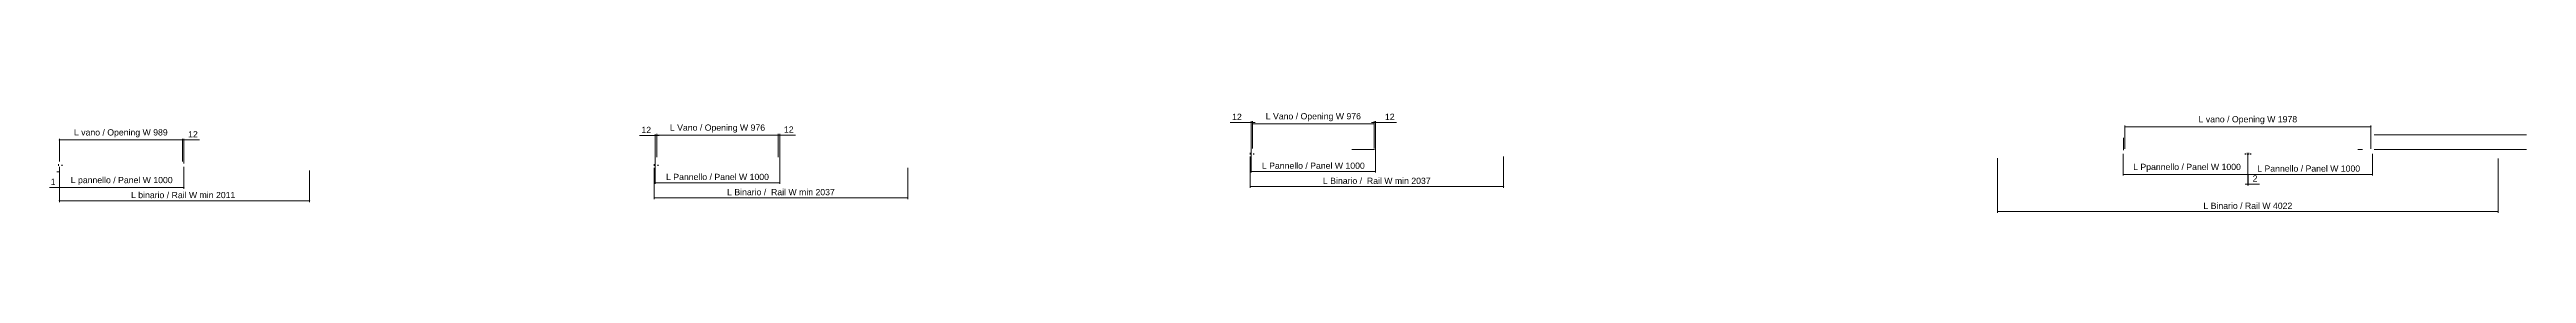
# Model space of a CAD drawing. Header units: millimetres. Extents: x -19301 to 607, y 10134 to 11326.
import ezdxf

# ---------------------------------------------------------------- set-up
doc = ezdxf.new("R2010")
doc.units = ezdxf.units.MM
doc.linetypes.add('L5', pattern=[0])
doc.linetypes.add('TRATTEGGIATA', pattern=[19.05, 12.7, -6.35])
doc.layers.get('0').update_dxf_attribs({"lineweight": 9})
doc.layers.get('Defpoints').update_dxf_attribs({"color": 2, "linetype": 'L5'})
for name, color, linetype, lineweight in [('B_binario', 30, 'Continuous', 5), ('B_carrello', 4, 'Continuous', 5), ('B_profilo di finitura', 12, 'Continuous', 13), ('binario 2008', 30, 'Continuous', 0), ('P Profilo anta orizzontale', 1, 'Continuous', 0), ('P Profilo anta verticale', 142, 'Continuous', 0), ('quote', 7, 'Continuous', 9), ('S Ferramenta', 2, 'Continuous', 0), ('S Guarnizioni', 51, 'Continuous', 0), ('U Muro', 8, 'Continuous', 0), ('U Quote', 161, 'Continuous', 0), ('U Tratteggio', 251, 'TRATTEGGIATA', 5), ('U vetro stratificato', 91, 'Continuous', 0), ('U vetro temperato', 131, 'Continuous', 0)]:
    doc.layers.add(name, color=color, linetype=linetype, lineweight=lineweight)
doc.styles.add('carlo', font='arial.ttf')
doc.dimstyles.new('Fabio complessivi', dxfattribs={"dimtxt": 50, "dimasz": 10, "dimexe": 10, "dimexo": 10, "dimgap": 20, "dimtad": 1, "dimdec": 1, "dimdsep": 46, "dimtxsty": 'carlo', "dimblk": 'DOT', "dimcen": 2.5, "dimclrd": 161, "dimclre": 161, "dimclrt": 161, "dimadec": 0, "dimazin": 0, "dimtfac": 1, "dimtdec": 1, "dimtmove": 0, "dimatfit": 3, "dimfxl": 1, "dimlwd": -1, "dimlwe": -1, "dimarcsym": 0})

# ---------------------------------------------------------------- blocks, each defined once
blk = doc.blocks.new('_Dot')
at = {"color": 0, "linetype": 'Continuous', "lineweight": -2}
blk.add_line((-0.5, 0), (-1, 0), dxfattribs=at)
at = {"color": 0, "linetype": 'Continuous', "lineweight": 9, "const_width": 0.5}
blk.add_lwpolyline([(-0.25, 0, 1), (0.25, 0, 1)], format="xyb", close=True, dxfattribs=at)
blk = doc.blocks.new('*D39')
at = {"layer": 'Defpoints', "color": 0, "transparency": 16777216}
for p in [(-1633, 10639, -36), (-1631, 10639, -36), (-1631, 10549)]:
    blk.add_point(p, dxfattribs=at)
at = {"layer": 'U Quote', "color": 161, "transparency": 16777216}
for p, q in [((-1633, 10629), (-1633, 10539)), ((-1631, 10629), (-1631, 10539)), ((-1643, 10549), (-1653, 10549)), ((-1633, 10549), (-1631, 10549)), ((-1621, 10549), (-1538, 10549))]:
    blk.add_line(p, q, dxfattribs=at)
at = {"layer": 'U Quote', "color": 161, "transparency": 16777216, "xscale": 10, "yscale": 10, "zscale": 10}
blk.add_blockref('_Dot', (-1633, 10549), dxfattribs=at)
at = {"layer": 'U Quote', "color": 161, "transparency": 16777216, "xscale": 10, "yscale": 10, "zscale": 10, "rotation": 180}
blk.add_blockref('_Dot', (-1631, 10549), dxfattribs=at)
at = {"layer": 'U Quote', "color": 161, "transparency": 16777216, "insert": (-1574, 10594), "char_height": 50, "attachment_point": 5, "style": 'carlo'}
blk.add_mtext('2', dxfattribs=at)
blk = doc.blocks.new('*D40')
at = {"layer": 'Defpoints', "color": 0, "transparency": 16777216}
for p in [(-14432, 10938), (-14420, 10754), (-14432, 10706, -24)]:
    blk.add_point(p, dxfattribs=at)
at = {"layer": 'U Quote', "color": 161, "transparency": 16777216}
for p, q in [((-14442, 10938), (-14558, 10938)), ((-14432, 10716), (-14432, 10948)), ((-14420, 10938), (-14432, 10938)), ((-14420, 10764), (-14420, 10948)), ((-14410, 10938), (-14400, 10938))]:
    blk.add_line(p, q, dxfattribs=at)
at = {"layer": 'U Quote', "color": 161, "transparency": 16777216, "xscale": 10, "yscale": 10, "zscale": 10}
blk.add_blockref('_Dot', (-14432, 10938), dxfattribs=at)
at = {"layer": 'U Quote', "color": 161, "transparency": 16777216, "xscale": 10, "yscale": 10, "zscale": 10, "rotation": 180}
blk.add_blockref('_Dot', (-14420, 10938), dxfattribs=at)
at = {"layer": 'U Quote', "color": 161, "transparency": 16777216, "insert": (-14505, 10983), "char_height": 50, "attachment_point": 5, "style": 'carlo'}
blk.add_mtext('12', dxfattribs=at)
blk = doc.blocks.new('*D41')
at = {"layer": 'Defpoints', "color": 0, "transparency": 16777216}
for p in [(-13444, 10758), (-13432, 10941), (-13432, 10710, -41)]:
    blk.add_point(p, dxfattribs=at)
at = {"layer": 'U Quote', "color": 161, "transparency": 16777216}
for p, q in [((-13444, 10768), (-13444, 10951)), ((-13432, 10720), (-13432, 10951)), ((-13454, 10941), (-13464, 10941)), ((-13444, 10941), (-13432, 10941)), ((-13422, 10941), (-13306, 10941))]:
    blk.add_line(p, q, dxfattribs=at)
at = {"layer": 'U Quote', "color": 161, "transparency": 16777216, "xscale": 10, "yscale": 10, "zscale": 10}
blk.add_blockref('_Dot', (-13444, 10941), dxfattribs=at)
at = {"layer": 'U Quote', "color": 161, "transparency": 16777216, "xscale": 10, "yscale": 10, "zscale": 10, "rotation": 180}
blk.add_blockref('_Dot', (-13432, 10941), dxfattribs=at)
at = {"layer": 'U Quote', "color": 161, "transparency": 16777216, "insert": (-13359, 10986), "char_height": 50, "attachment_point": 5, "style": 'carlo'}
blk.add_mtext('12', dxfattribs=at)
blk = doc.blocks.new('Clip in nylon R-23-03')
at = {"layer": 'S Guarnizioni'}
blk.add_lwpolyline([(-4, 1), (-4, 4, 1), (-6, 4), (-6, -4, 1), (-4, -4), (-4, -1), (1, -1, 1.000454), (1, 1)], format="xyb", close=True, dxfattribs=at)
blk = doc.blocks.new('A$C3B440D5E')
at = {"layer": 'S Guarnizioni'}
blk.add_blockref('Clip in nylon R-23-03', (6, 28), dxfattribs=at)
blk = doc.blocks.new('A$C5B0D0487')
at = {"layer": 'B_carrello', "linetype": 'Continuous', "ltscale": 0.4}
for p, q in [((-19, -10), (-18, 20)), ((-18, 20), (-16, 20)), ((-16, -11), (-16, 20)), ((16, 11), (-16, 11)), ((4, 17), (-4, 17)), ((-4, 11), (-4, 16)), ((4, 11), (4, 16)), ((16, -11), (16, 20)), ((18, 20), (16, 20)), ((19, -10), (18, 20)), ((18, -11), (-18, -11))]:
    blk.add_line(p, q, dxfattribs=at)
for centre, radius, start, end in [((-18, 20), 0.5, 90, 179.4792), ((-16, 20), 0.5, 359.4791, 90), ((-4, 16), 1, 90, 180), ((4, 16), 1, 0, 90), ((16, 20), 0.5, 90, 180.5209), ((18, 20), 0.5, 0.5208, 90), ((-18, -10), 1, 179.4792, 270.0104), ((18, -10), 1, 269.9896, 0.5208)]:
    blk.add_arc(centre, radius, start, end, dxfattribs=at)
blk = doc.blocks.new('A$C46247133')
at = {"layer": 'B_carrello'}
for p, q in [((-14, 18), (-15, 18)), ((-15, 11), (-15, 17)), ((-8, 18), (-8, 18)), ((-7, 11), (-7, 17)), ((7, 11), (7, 17)), ((8, 18), (8, 18)), ((14, 18), (15, 18)), ((15, 11), (15, 17)), ((-15, -17), (-15, -11)), ((-14, -17), (-15, -17)), ((-11, -15), (-11, -15)), ((-8, -17), (-8, -17)), ((-7, -17), (-7, -11)), ((7, -17), (7, -11)), ((8, -17), (8, -17)), ((11, -15), (11, -15)), ((14, -17), (15, -17)), ((15, -17), (15, -11))]:
    blk.add_line(p, q, dxfattribs=at)
for centre, radius, start, end in [((-15, 17), 0.3, 90, 180), ((-14, 17), 0.3, 6.1506, 90), ((-11, 18), 2.5, 186.1506, 353.8494), ((-8, 17), 0.3, 90, 173.8494), ((-8, 17), 0.3, 0, 90), ((8, 17), 0.3, 90, 180), ((8, 17), 0.3, 6.1506, 90), ((11, 18), 2.5, 186.1506, 353.8494), ((14, 17), 0.3, 90, 173.8494), ((15, 17), 0.3, 0, 90), ((-15, -17), 0.3, 180, 270), ((-11, -17), 2.5, 6.1506, 173.8494), ((-14, -17), 0.3, 270, 353.8494), ((-8, -17), 0.3, 186.1506, 270), ((-8, -17), 0.3, 270, 0), ((8, -17), 0.3, 180, 270), ((8, -17), 0.3, 270, 353.8494), ((11, -17), 2.5, 6.1506, 173.8494), ((14, -17), 0.3, 186.1506, 270), ((15, -17), 0.3, 270, 0)]:
    blk.add_arc(centre, radius, start, end, dxfattribs=at)
at = {"color": 1}
blk.add_blockref('A$C5B0D0487', (0, 0), dxfattribs=at)
blk = doc.blocks.new('A$C53AD5B79')
at = {"color": 161}
for p, q in [((-6, 0), (6, 0)), ((0, 6), (0, -6))]:
    blk.add_line(p, q, dxfattribs=at)
at = {"layer": 'B_carrello'}
for p, q in [((-6, 8), (-8, 8)), ((-8, 8), (-8, -6)), ((-6, 10), (-6, 8)), ((6, 10), (-6, 10)), ((-5, 10), (-5, 14)), ((-4, 51), (4, 51)), ((4, 51), (-4, 50)), ((-4, 50), (-4, 51)), ((4, 50), (-4, 49)), ((4, 50), (-4, 49)), ((4, 49), (-4, 48)), ((4, 49), (-4, 48)), ((4, 48), (-4, 47)), ((4, 48), (-4, 47)), ((4, 47), (-4, 46)), ((4, 47), (-4, 46)), ((4, 46), (-4, 45)), ((4, 46), (-4, 45)), ((4, 45), (-4, 44)), ((4, 45), (-4, 44)), ((4, 44), (-4, 43)), ((4, 44), (-4, 43)), ((4, 43), (-4, 42)), ((4, 43), (-4, 42)), ((4, 42), (-4, 41)), ((4, 42), (-4, 41)), ((4, 41), (-4, 40)), ((4, 41), (-4, 40)), ((4, 40), (-4, 39)), ((4, 40), (-4, 39)), ((4, 39), (-4, 38)), ((4, 39), (-4, 38)), ((4, 38), (-4, 37)), ((4, 38), (-4, 37)), ((4, 37), (-4, 36)), ((4, 37), (-4, 36)), ((4, 36), (-4, 35)), ((4, 36), (-4, 35)), ((4, 35), (-4, 34)), ((4, 35), (-4, 34)), ((4, 34), (-4, 33)), ((4, 34), (-4, 33)), ((4, 33), (-4, 32)), ((4, 33), (-4, 32)), ((4, 32), (-4, 31)), ((4, 32), (-4, 31)), ((4, 31), (-4, 30)), ((4, 31), (-4, 30)), ((4, 30), (-4, 29)), ((4, 30), (-4, 29)), ((4, 29), (-4, 28)), ((4, 29), (-4, 28)), ((4, 28), (-4, 27)), ((4, 28), (-4, 27)), ((4, 27), (-4, 26)), ((4, 27), (-4, 26)), ((4, 26), (-4, 25)), ((4, 26), (-4, 25)), ((4, 25), (-4, 24)), ((4, 25), (-4, 24)), ((4, 24), (-4, 23)), ((4, 24), (-4, 23)), ((4, 23), (-4, 22)), ((4, 23), (-4, 22)), ((4, 22), (-4, 21)), ((4, 22), (-4, 21)), ((4, 21), (-4, 20)), ((4, 21), (-4, 20)), ((4, 20), (-4, 19)), ((4, 20), (-4, 19)), ((4, 19), (-4, 18)), ((4, 19), (-4, 18)), ((4, 18), (-4, 17)), ((4, 18), (-4, 17)), ((4, 17), (-4, 16)), ((4, 17), (-4, 16)), ((-4, 15), (4, 15)), ((4, 16), (-2, 15)), ((4, 16), (-2, 15)), ((4, 50), (4, 51)), ((5, 10), (5, 14)), ((6, 10), (6, 8)), ((8, 8), (6, 8)), ((8, -6), (8, 8)), ((8, -6), (-8, -6))]:
    blk.add_line(p, q, dxfattribs=at)
at = {"layer": 'B_carrello', "linetype": 'Continuous', "ltscale": 0.4}
for p, q in [((-4, 43), (-4, 19)), ((4, 43), (4, 19))]:
    blk.add_line(p, q, dxfattribs=at)
at = {"layer": 'B_carrello', "ltscale": 0.2}
blk.add_circle((0, 0), 3, dxfattribs=at)
at = {"layer": 'B_carrello'}
for centre, radius, start, end in [((-8, 8), 0.3, 90, 180), ((-6, 10), 0.3, 99.7192, 180), ((-4, 14), 0.5, 90, 165), ((-4, 49), 0.512, 282.6804, 77.3196), ((-4, 49), 0.512, 282.6804, 77.3196), ((-4, 48), 0.512, 282.6804, 77.3196), ((-4, 48), 0.512, 282.6804, 77.3196), ((-4, 47), 0.512, 282.6804, 77.3196), ((-4, 47), 0.512, 282.6804, 77.3196), ((-4, 46), 0.512, 282.6804, 77.3196), ((-4, 46), 0.512, 282.6804, 77.3196), ((-4, 45), 0.512, 282.6804, 77.3196), ((-4, 45), 0.512, 282.6804, 77.3196), ((-4, 44), 0.512, 282.6804, 77.3196), ((-4, 44), 0.512, 282.6804, 77.3196), ((-4, 43), 0.512, 282.6804, 77.3196), ((-4, 43), 0.512, 282.6804, 77.3196), ((-4, 42), 0.512, 282.6804, 77.3196), ((-4, 42), 0.512, 282.6804, 77.3196), ((-4, 41), 0.512, 282.6804, 77.3196), ((-4, 41), 0.512, 282.6804, 77.3196), ((-4, 40), 0.512, 282.6804, 77.3196), ((-4, 40), 0.512, 282.6804, 77.3196), ((-4, 39), 0.512, 282.6804, 77.3196), ((-4, 39), 0.512, 282.6804, 77.3196), ((-4, 38), 0.512, 282.6804, 77.3196), ((-4, 38), 0.512, 282.6804, 77.3196), ((-4, 37), 0.512, 282.6804, 77.3196), ((-4, 37), 0.512, 282.6804, 77.3196), ((-4, 36), 0.512, 282.6804, 77.3196), ((-4, 36), 0.512, 282.6804, 77.3196), ((-4, 35), 0.512, 282.6804, 77.3196), ((-4, 35), 0.512, 282.6804, 77.3196), ((-4, 34), 0.512, 282.6804, 77.3196), ((-4, 34), 0.512, 282.6804, 77.3196), ((-4, 33), 0.512, 282.6804, 77.3196), ((-4, 33), 0.512, 282.6804, 77.3196), ((-4, 32), 0.512, 282.6804, 77.3196), ((-4, 32), 0.512, 282.6804, 77.3196), ((-4, 31), 0.512, 282.6804, 77.3196), ((-4, 31), 0.512, 282.6804, 77.3196), ((-4, 30), 0.512, 282.6804, 77.3196), ((-4, 30), 0.512, 282.6804, 77.3196), ((-4, 29), 0.512, 282.6804, 77.3196), ((-4, 29), 0.512, 282.6804, 77.3196), ((-4, 28), 0.512, 282.6804, 77.3196), ((-4, 28), 0.512, 282.6804, 77.3196), ((-4, 27), 0.512, 282.6804, 77.3196), ((-4, 27), 0.512, 282.6804, 77.3196), ((-4, 26), 0.512, 282.6804, 77.3196), ((-4, 26), 0.512, 282.6804, 77.3196), ((-4, 25), 0.512, 282.6804, 77.3196), ((-4, 25), 0.512, 282.6804, 77.3196), ((-4, 24), 0.512, 282.6804, 77.3196), ((-4, 24), 0.512, 282.6804, 77.3196), ((-4, 23), 0.512, 282.6804, 77.3196), ((-4, 23), 0.512, 282.6804, 77.3196), ((-4, 22), 0.512, 282.6804, 77.3196), ((-4, 22), 0.512, 282.6804, 77.3196), ((-4, 21), 0.512, 282.6804, 77.3196), ((-4, 21), 0.512, 282.6804, 77.3196), ((-4, 20), 0.512, 282.6804, 77.3196), ((-4, 20), 0.512, 282.6804, 77.3196), ((-4, 19), 0.512, 282.6804, 77.3196), ((-4, 19), 0.512, 282.6804, 77.3196), ((-4, 18), 0.512, 282.6804, 77.3196), ((-4, 18), 0.512, 282.6804, 77.3196), ((-4, 17), 0.512, 282.6804, 77.3196), ((-4, 17), 0.512, 282.6804, 77.3196), ((-4, 16), 0.512, 282.6804, 77.3196), ((-4, 16), 0.512, 282.6804, 77.3196), ((-4, 15), 0.512, 331.0624, 77.3196), ((-4, 15), 0.512, 331.0624, 77.3196), ((4, 49), 0.512, 102.6804, 257.3196), ((4, 49), 0.512, 102.6804, 257.3196), ((4, 48), 0.512, 102.6804, 257.3196), ((4, 48), 0.512, 102.6804, 257.3196), ((4, 47), 0.512, 102.6804, 257.3196), ((4, 47), 0.512, 102.6804, 257.3196), ((4, 46), 0.512, 102.6804, 257.3196), ((4, 45), 0.512, 102.6804, 257.3196), ((4, 45), 0.512, 102.6804, 257.3196), ((4, 44), 0.512, 102.6804, 257.3196), ((4, 44), 0.512, 102.6804, 257.3196), ((4, 43), 0.512, 102.6804, 257.3196), ((4, 43), 0.512, 102.6804, 257.3196), ((4, 42), 0.512, 102.6804, 257.3196), ((4, 42), 0.512, 102.6804, 257.3196), ((4, 41), 0.512, 102.6804, 257.3196), ((4, 41), 0.512, 102.6804, 257.3196), ((4, 40), 0.512, 102.6804, 257.3196), ((4, 40), 0.512, 102.6804, 257.3196), ((4, 39), 0.512, 102.6804, 257.3196), ((4, 39), 0.512, 102.6804, 257.3196), ((4, 38), 0.512, 102.6804, 257.3196), ((4, 38), 0.512, 102.6804, 257.3196), ((4, 37), 0.512, 102.6804, 257.3196), ((4, 37), 0.512, 102.6804, 257.3196), ((4, 36), 0.512, 102.6804, 257.3196), ((4, 36), 0.512, 102.6804, 257.3196), ((4, 35), 0.512, 102.6804, 257.3196), ((4, 35), 0.512, 102.6804, 257.3196), ((4, 34), 0.512, 102.6804, 257.3196), ((4, 34), 0.512, 102.6804, 257.3196), ((4, 33), 0.512, 102.6804, 257.3196), ((4, 33), 0.512, 102.6804, 257.3196), ((4, 32), 0.512, 102.6804, 257.3196), ((4, 32), 0.512, 102.6804, 257.3196), ((4, 31), 0.512, 102.6804, 257.3196), ((4, 31), 0.512, 102.6804, 257.3196), ((4, 30), 0.512, 102.6804, 257.3196), ((4, 30), 0.512, 102.6804, 257.3196), ((4, 29), 0.512, 102.6804, 257.3196), ((4, 29), 0.512, 102.6804, 257.3196), ((4, 28), 0.512, 102.6804, 257.3196), ((4, 28), 0.512, 102.6804, 257.3196), ((4, 27), 0.512, 102.6804, 257.3196), ((4, 27), 0.512, 102.6804, 257.3196), ((4, 26), 0.512, 102.6804, 257.3196), ((4, 26), 0.512, 102.6804, 257.3196), ((4, 25), 0.512, 102.6804, 257.3196), ((4, 25), 0.512, 102.6804, 257.3196), ((4, 24), 0.512, 102.6804, 257.3196), ((4, 24), 0.512, 102.6804, 257.3196), ((4, 23), 0.512, 102.6804, 257.3196), ((4, 23), 0.512, 102.6804, 257.3196), ((4, 22), 0.512, 102.6804, 257.3196), ((4, 22), 0.512, 102.6804, 257.3196), ((4, 21), 0.512, 102.6804, 257.3196), ((4, 21), 0.512, 102.6804, 257.3196), ((4, 20), 0.512, 102.6804, 257.3196), ((4, 20), 0.512, 102.6804, 257.3196), ((4, 19), 0.512, 102.6804, 257.3196), ((4, 19), 0.512, 102.6804, 257.3196), ((4, 18), 0.512, 102.6804, 257.3196), ((4, 18), 0.512, 102.6804, 257.3196), ((4, 17), 0.512, 102.6804, 257.3196), ((4, 17), 0.512, 102.6804, 257.3196), ((4, 16), 0.512, 102.6804, 257.3196), ((4, 16), 0.512, 102.6804, 257.3196), ((4, 15), 0.512, 102.6804, 208.9376), ((4, 15), 0.512, 102.6804, 208.9376), ((4, 14), 0.5, 15, 90), ((6, 10), 0.3, 0, 80.2808), ((8, 8), 0.3, 0, 90), ((-8, -6), 0.3, 180, 270), ((8, -6), 0.3, 270, 0)]:
    blk.add_arc(centre, radius, start, end, dxfattribs=at)
blk = doc.blocks.new('A$C7FBC3173')
at = {"layer": 'B_carrello'}
for p, q in [((-8, 17), (-6, 17)), ((-8, 11), (-8, 17)), ((-8, 0), (-8, 11)), ((8, 0), (-8, 0)), ((-6, 19), (-6, 24)), ((-6, 24), (6, 24)), ((-6, 19), (-6, 17)), ((6, 24), (6, 19)), ((6, 19), (6, 17)), ((8, 17), (6, 17)), ((8, 17), (8, 11)), ((8, 11), (8, 0))]:
    blk.add_line(p, q, dxfattribs=at)
blk = doc.blocks.new('A$C692B4267')
at = {"layer": 'B_binario'}
blk.add_lwpolyline([(-8, -27, 0.414214), (-8, -27), (-12, -27, -0.414214), (-12, -27), (-12, -24, -0.414214), (-12, -23), (-8, -23, 0.414214), (-8, -23), (-8, -11), (-7, -11, 0.414214), (-7, -11), (-7, -9, 0.414214), (-7, -9), (-9, -9, -0.414214), (-9, -9), (-9, -5, -0.414214), (-8, -4), (8, -4, -0.414214), (9, -5), (9, -9, -0.414214), (9, -9), (7, -9, 0.414214), (7, -9), (7, -11, 0.414214), (7, -11), (8, -11), (8, -23, 0.414214), (8, -23), (12, -23, -0.414214), (12, -24), (12, -27, -0.414214), (12, -27), (8, -27, 0.414214), (8, -27), (8, -28, 0.414214), (8, -29), (9, -29), (9, -30, 0.414214), (10, -31), (11, -31, 0.414214), (11, -30), (11, -29), (18, -29, -0.414214), (20, -30), (20, -69, -0.414214), (19, -70), (14, -70, -0.414214), (13, -69), (13, -68, 1), (9, -68), (9, -72, 0.414214), (10, -72), (30, -72, 0.414214), (31, -72), (31, -68, 0.357875), (30, -68), (29, -68, 0.369556), (29, -68, -0.314783), (27, -69), (24, -69, -0.414214), (22, -68), (22, -16, 0.153915), (22, -13), (16, -5, -0.916331), (18, -4), (21, -6, 1), (22, -5), (18, -1, 0.198912), (16, 0), (-16, 0, 0.198912), (-18, -1), (-22, -5, 1), (-21, -6), (-18, -4, -0.916331), (-16, -5), (-22, -13, 0.153915), (-23, -16), (-23, -68, -0.414214), (-24, -69), (-27, -69, -0.314783), (-29, -68, 0.369556), (-29, -68), (-30, -68, 0.357875), (-31, -68), (-31, -72, 0.414214), (-30, -72), (-10, -72, 0.414214), (-9, -72), (-9, -68, 1), (-13, -68), (-13, -69, -0.414214), (-14, -70), (-19, -70, -0.414214), (-20, -69), (-20, -30, -0.414214), (-18, -29), (-11, -29), (-11, -30, 0.414214), (-11, -31), (-10, -31, 0.414214), (-9, -30), (-9, -29), (-8, -29, 0.414214), (-8, -28)], format="xyb", close=True, dxfattribs=at)
at = {"layer": 'binario 2008'}
for points in [[(-12, -21), (-12, -5, 0.73323), (-12, -5), (-20, -15), (-20, -26), (-15, -26), (-15, -21)], [(14, -26), (20, -26), (20, -15), (12, -5, 0.73323), (11, -5), (11, -21), (14, -21)]]:
    blk.add_lwpolyline(points, format="xyb", close=True, dxfattribs=at)
blk = doc.blocks.new('vite autofilettante 3.5 l 10')
at = {"color": 161}
blk.add_line((0, -5), (0, 13), dxfattribs=at)
at = {"layer": 'S Ferramenta', "color": 251}
for p, q in [((3, 0), (-3, 0)), ((-3, 0), (-3, -1)), ((1, 8), (-2, 7)), ((2, 7), (-2, 5)), ((2, 5), (-2, 4)), ((2, 4), (-2, 2)), ((0, 9), (-1, 7)), ((2, 2), (-1, 1)), ((-1, 2), (-1, 0)), ((0, 9), (1, 7)), ((1, 2), (1, 0)), ((3, -1), (3, 0)), ((0, -1), (-1, -3)), ((0, -1), (0, -1)), ((0, -1), (1, -3))]:
    blk.add_line(p, q, dxfattribs=at)
for centre, radius, start, end in [((-2, 6), 0.786, 287.4923, 72.5077), ((-2, 8), 0.786, 287.4923, 335.3197), ((-2, 5), 0.786, 287.4923, 72.5077), ((-2, 3), 0.786, 287.4923, 72.5077), ((-2, 2), 0.786, 0, 72.5077), ((0, 9), 0.358, 24.6803, 155.3197), ((2, 6), 0.786, 107.4923, 252.5077), ((2, 8), 0.786, 204.6803, 252.5077), ((2, 5), 0.786, 107.4923, 252.5077), ((2, 3), 0.786, 107.4923, 252.5077), ((2, 2), 0.786, 107.4923, 180), ((-2, -1), 1, 180, 240.3924), ((0, 3), 5.96, 240.3924, 299.6076), ((2, -1), 1, 299.6076, 0)]:
    blk.add_arc(centre, radius, start, end, dxfattribs=at)
blk = doc.blocks.new('A$C5E6477EA')
at = {"color": 161, "linetype": 'Continuous', "xscale": -1}
blk.add_blockref('vite autofilettante 3.5 l 10', (0, -10), dxfattribs=at)
blk = doc.blocks.new('A$C119B0BB9')
at = {"color": 161, "linetype": 'Continuous', "xscale": -1}
for p in [(0, -10), (43.4, -10)]:
    blk.add_blockref('vite autofilettante 3.5 l 10', p, dxfattribs=at)
blk.add_blockref('A$C5E6477EA', (0, 0))
blk = doc.blocks.new('A$C343946AF')
at = {"layer": 'U Muro'}
for p, q in [((-35, 96), (-35, -4)), ((-35, 96), (72, 96)), ((-35, -4), (-111, -4))]:
    blk.add_line(p, q, dxfattribs=at)
blk.add_blockref('A$C119B0BB9', (-22, 23))
at = {"color": 2, "xscale": -1}
blk.add_blockref('A$C3B440D5E', (31, 0), dxfattribs=at)
at = {"layer": 'B_carrello', "color": 1}
blk.add_blockref('A$C46247133', (0, 37), dxfattribs=at)
at = {"layer": 'B_carrello', "color": 2}
for name, p in [('A$C7FBC3173', (0, 59)), ('A$C53AD5B79', (0, 0))]:
    blk.add_blockref(name, p, dxfattribs=at)
at = {"layer": 'B_profilo di finitura'}
blk.add_blockref('A$C692B4267', (0, 87), dxfattribs=at)
blk = doc.blocks.new('A$C34514C8E')
at = {"layer": 'P Profilo anta orizzontale'}
for p, q in [((-19, 10), (-19, 1.5)), ((-8.25, 11.5), (-17.5, 11.5)), ((-17.5, 0), (-10.8, 0)), ((-17, 2.2), (-17, 8.8)), ((-16.5, 9.3), (-11, 9.3)), ((-11, 1.7), (-16.5, 1.7)), ((-10.5, 8.8), (-10.5, 2.2)), ((-8.5, -5.4), (-8.5, 9.3)), ((-8.5, 9.3), (8.5, 9.3)), ((-6.25, 17.5), (-6.25, 13.5)), ((-4.55, 19), (-4.75, 19)), ((-4.75, 14.5), (-4.75, 16.5)), ((-4.75, 16.5), (-4.55, 16.5)), ((-4.55, 14.5), (-4.75, 14.5)), ((-4.25, 16.8), (-4.25, 18.7)), ((-4.25, 12), (-4.25, 14.2)), ((-3, 11.5), (-3.75, 11.5)), ((-3, 11.7), (-3, 11.5)), ((-1.3, 12), (-2.7, 12)), ((-1, 11.5), (-1, 11.7)), ((1, 11.5), (-1, 11.5)), ((1, 11.7), (1, 11.5)), ((2.7, 12), (1.3, 12)), ((3, 11.5), (3, 11.7)), ((3.75, 11.5), (3, 11.5)), ((4.25, 18.7), (4.25, 16.8)), ((4.25, 14.2), (4.25, 12)), ((4.75, 19), (4.55, 19)), ((4.55, 16.5), (4.75, 16.5)), ((4.75, 14.5), (4.55, 14.5)), ((4.75, 16.5), (4.75, 14.5)), ((6.25, 13.5), (6.25, 17.5)), ((17.5, 11.5), (8.25, 11.5)), ((8.5, 9.3), (8.5, -5.4)), ((10.5, 2.2), (10.5, 8.8)), ((10.8, 0), (17.5, 0)), ((11, 9.3), (16.5, 9.3)), ((16.5, 1.7), (11, 1.7)), ((17, 8.8), (17, 2.2)), ((19, 1.5), (19, 10)), ((-10.5, -0.3), (-10.5, -5.7)), ((-9, -7.2), (-6.75, -7.2)), ((-6.75, -5.4), (-8.5, -5.4)), ((-6.45, -6.9), (-6.45, -5.7)), ((6.45, -5.7), (6.45, -6.9)), ((8.5, -5.4), (6.75, -5.4)), ((6.75, -7.2), (9, -7.2)), ((10.5, -5.7), (10.5, -0.3))]:
    blk.add_line(p, q, dxfattribs=at)
for centre, radius, start, end in [((-17.5, 10), 1.5, 90, 180), ((-17.5, 1.5), 1.5, 180, 270), ((-16.5, 8.8), 0.5, 90, 180), ((-16.5, 2.2), 0.5, 180, 270), ((-11, 8.8), 0.5, 0, 90), ((-11, 2.2), 0.5, 270, 0), ((-10.8, -0.3), 0.3, 0, 90), ((-8.25, 13.5), 2, 270, 0), ((-4.75, 17.5), 1.5, 90, 180), ((-4.55, 18.7), 0.3, 0, 90), ((-4.55, 16.8), 0.3, 270, 0), ((-4.55, 14.2), 0.3, 0, 90), ((-3.75, 12), 0.5, 180, 270), ((-2.7, 11.7), 0.3, 90, 180), ((-1.3, 11.7), 0.3, 0, 90), ((1.3, 11.7), 0.3, 90, 180), ((2.7, 11.7), 0.3, 0, 90), ((3.75, 12), 0.5, 270, 0), ((4.55, 18.7), 0.3, 90, 180), ((4.55, 16.8), 0.3, 180, 270), ((4.55, 14.2), 0.3, 90, 180), ((4.75, 17.5), 1.5, 0, 90), ((8.25, 13.5), 2, 180, 270), ((11, 8.8), 0.5, 90, 180), ((11, 2.2), 0.5, 180, 270), ((10.8, -0.3), 0.3, 90, 180), ((16.5, 8.8), 0.5, 0, 90), ((16.5, 2.2), 0.5, 270, 0), ((17.5, 10), 1.5, 0, 90), ((17.5, 1.5), 1.5, 270, 0), ((-9, -5.7), 1.5, 180, 270), ((-6.75, -5.7), 0.3, 0, 90), ((-6.75, -6.9), 0.3, 270, 0), ((6.75, -5.7), 0.3, 90, 180), ((6.75, -6.9), 0.3, 180, 270), ((9, -5.7), 1.5, 270, 0)]:
    blk.add_arc(centre, radius, start, end, dxfattribs=at)
blk = doc.blocks.new('*D93')
at = {"layer": 'Defpoints', "color": 0, "transparency": 16777216}
for p in [(12019, 67), (13019, 67), (13019, -107)]:
    blk.add_point(p, dxfattribs=at)
at = {"layer": 'U Quote', "color": 161, "transparency": 16777216}
for p, q in [((12019, 57), (12019, -117)), ((13019, 57), (13019, -117)), ((12029, -107), (13009, -107))]:
    blk.add_line(p, q, dxfattribs=at)
at = {"layer": 'U Quote', "color": 161, "transparency": 16777216, "xscale": 10, "yscale": 10, "zscale": 10, "rotation": 180}
blk.add_blockref('_Dot', (12019, -107), dxfattribs=at)
at = {"layer": 'U Quote', "color": 161, "transparency": 16777216, "xscale": 10, "yscale": 10, "zscale": 10}
blk.add_blockref('_Dot', (13019, -107), dxfattribs=at)
at = {"layer": 'U Quote', "color": 161, "transparency": 16777216, "insert": (12531, -55), "char_height": 50, "attachment_point": 5, "style": 'carlo'}
blk.add_mtext('L Ppannello / Panel W 1000', dxfattribs=at)
blk = doc.blocks.new('*D94')
at = {"layer": 'Defpoints', "color": 0, "transparency": 16777216}
for p in [(13021, 67), (14021, 67), (13021, -107)]:
    blk.add_point(p, dxfattribs=at)
at = {"layer": 'U Quote', "color": 161, "transparency": 16777216}
for p, q in [((13021, 57), (13021, -117)), ((14021, 57), (14021, -117)), ((14011, -107), (13031, -107))]:
    blk.add_line(p, q, dxfattribs=at)
at = {"layer": 'U Quote', "color": 161, "transparency": 16777216, "xscale": 10, "yscale": 10, "zscale": 10, "rotation": 180}
blk.add_blockref('_Dot', (13021, -107), dxfattribs=at)
at = {"layer": 'U Quote', "color": 161, "transparency": 16777216, "xscale": 10, "yscale": 10, "zscale": 10}
blk.add_blockref('_Dot', (14021, -107), dxfattribs=at)
at = {"layer": 'U Quote', "color": 161, "transparency": 16777216, "insert": (13509, -61), "char_height": 50, "attachment_point": 5, "style": 'carlo'}
blk.add_mtext('L Pannello / Panel W 1000', dxfattribs=at)
blk = doc.blocks.new('*D95')
at = {"layer": 'Defpoints', "color": 0, "transparency": 16777216}
for p in [(14009, 274), (12031, 88), (14009, 88)]:
    blk.add_point(p, dxfattribs=at)
at = {"layer": 'U Quote', "color": 161, "transparency": 16777216}
for p, q in [((12031, 98), (12031, 284)), ((12041, 274), (13999, 274)), ((14009, 98), (14009, 284))]:
    blk.add_line(p, q, dxfattribs=at)
at = {"layer": 'U Quote', "color": 161, "transparency": 16777216, "xscale": 10, "yscale": 10, "zscale": 10, "rotation": 180}
blk.add_blockref('_Dot', (12031, 274), dxfattribs=at)
at = {"layer": 'U Quote', "color": 161, "transparency": 16777216, "xscale": 10, "yscale": 10, "zscale": 10}
blk.add_blockref('_Dot', (14009, 274), dxfattribs=at)
at = {"layer": 'U Quote', "color": 161, "transparency": 16777216, "insert": (13020, 327), "char_height": 50, "attachment_point": 5, "style": 'carlo'}
blk.add_mtext('L vano / Opening W 1978', dxfattribs=at)
blk = doc.blocks.new('*D96')
at = {"layer": 'Defpoints', "color": 0, "transparency": 16777216}
for p in [(11009, 34), (15031, 29, 2652), (15031, -405)]:
    blk.add_point(p, dxfattribs=at)
at = {"layer": 'U Quote', "color": 161, "transparency": 16777216}
for p, q in [((11009, 24), (11009, -415)), ((15031, 19), (15031, -415)), ((11019, -405), (15021, -405))]:
    blk.add_line(p, q, dxfattribs=at)
at = {"layer": 'U Quote', "color": 161, "transparency": 16777216, "xscale": 10, "yscale": 10, "zscale": 10, "rotation": 180}
blk.add_blockref('_Dot', (11009, -405), dxfattribs=at)
at = {"layer": 'U Quote', "color": 161, "transparency": 16777216, "xscale": 10, "yscale": 10, "zscale": 10}
blk.add_blockref('_Dot', (15031, -405), dxfattribs=at)
at = {"layer": 'U Quote', "color": 161, "transparency": 16777216, "insert": (13020, -359), "char_height": 50, "attachment_point": 5, "style": 'carlo'}
blk.add_mtext('L Binario / Rail W 4022', dxfattribs=at)
blk = doc.blocks.new('*D97')
at = {"layer": 'Defpoints', "color": 0, "transparency": 16777216}
for p in [(1208, 207), (232, 24), (1208, 20)]:
    blk.add_point(p, dxfattribs=at)
at = {"layer": 'U Quote', "color": 161, "transparency": 16777216}
for p, q in [((232, 34), (232, 217)), ((242, 207), (1198, 207)), ((1208, 30), (1208, 217))]:
    blk.add_line(p, q, dxfattribs=at)
at = {"layer": 'U Quote', "color": 161, "transparency": 16777216, "xscale": 10, "yscale": 10, "zscale": 10, "rotation": 180}
blk.add_blockref('_Dot', (232, 207), dxfattribs=at)
at = {"layer": 'U Quote', "color": 161, "transparency": 16777216, "xscale": 10, "yscale": 10, "zscale": 10}
blk.add_blockref('_Dot', (1208, 207), dxfattribs=at)
at = {"layer": 'U Quote', "color": 161, "transparency": 16777216, "insert": (720, 260), "char_height": 50, "attachment_point": 5, "style": 'carlo'}
blk.add_mtext('L Vano / Opening W 976', dxfattribs=at)
blk = doc.blocks.new('*D98')
at = {"layer": 'Defpoints', "color": 0, "transparency": 16777216}
for p in [(220, 0), (1220, 0), (1220, -174)]:
    blk.add_point(p, dxfattribs=at)
at = {"layer": 'U Quote', "color": 161, "transparency": 16777216}
for p, q in [((220, -10), (220, -184)), ((230, -174), (1210, -174)), ((1220, -10), (1220, -184))]:
    blk.add_line(p, q, dxfattribs=at)
at = {"layer": 'U Quote', "color": 161, "transparency": 16777216, "xscale": 10, "yscale": 10, "zscale": 10, "rotation": 180}
blk.add_blockref('_Dot', (220, -174), dxfattribs=at)
at = {"layer": 'U Quote', "color": 161, "transparency": 16777216, "xscale": 10, "yscale": 10, "zscale": 10}
blk.add_blockref('_Dot', (1220, -174), dxfattribs=at)
at = {"layer": 'U Quote', "color": 161, "transparency": 16777216, "insert": (720, -128), "char_height": 50, "attachment_point": 5, "style": 'carlo'}
blk.add_mtext('L Pannello / Panel W 1000', dxfattribs=at)
blk = doc.blocks.new('*D99')
at = {"layer": 'Defpoints', "color": 0, "transparency": 16777216}
for p in [(212, -44), (2249, -44), (2249, -296)]:
    blk.add_point(p, dxfattribs=at)
at = {"layer": 'U Quote', "color": 161, "transparency": 16777216}
for p, q in [((212, -54), (212, -306)), ((2249, -54), (2249, -306)), ((222, -296), (2239, -296))]:
    blk.add_line(p, q, dxfattribs=at)
at = {"layer": 'U Quote', "color": 161, "transparency": 16777216, "xscale": 10, "yscale": 10, "zscale": 10, "rotation": 180}
blk.add_blockref('_Dot', (212, -296), dxfattribs=at)
at = {"layer": 'U Quote', "color": 161, "transparency": 16777216, "xscale": 10, "yscale": 10, "zscale": 10}
blk.add_blockref('_Dot', (2249, -296), dxfattribs=at)
at = {"layer": 'U Quote', "color": 161, "transparency": 16777216, "insert": (1230, -250), "char_height": 50, "attachment_point": 5, "style": 'carlo'}
blk.add_mtext('L Binario /  Rail W min 2037', dxfattribs=at)
blk = doc.blocks.new('*D100')
at = {"layer": 'Defpoints', "color": 0, "transparency": 16777216}
for p in [(5997, 298), (5021, 115), (5997, 111)]:
    blk.add_point(p, dxfattribs=at)
at = {"layer": 'U Quote', "color": 161, "transparency": 16777216}
for p, q in [((5021, 125), (5021, 308)), ((5031, 298), (5987, 298)), ((5997, 121), (5997, 308))]:
    blk.add_line(p, q, dxfattribs=at)
at = {"layer": 'U Quote', "color": 161, "transparency": 16777216, "xscale": 10, "yscale": 10, "zscale": 10, "rotation": 180}
blk.add_blockref('_Dot', (5021, 298), dxfattribs=at)
at = {"layer": 'U Quote', "color": 161, "transparency": 16777216, "xscale": 10, "yscale": 10, "zscale": 10}
blk.add_blockref('_Dot', (5997, 298), dxfattribs=at)
at = {"layer": 'U Quote', "color": 161, "transparency": 16777216, "insert": (5509, 351), "char_height": 50, "attachment_point": 5, "style": 'carlo'}
blk.add_mtext('L Vano / Opening W 976', dxfattribs=at)
blk = doc.blocks.new('*D101')
at = {"layer": 'Defpoints', "color": 0, "transparency": 16777216}
for p in [(5009, 91), (6009, 91), (6009, -83)]:
    blk.add_point(p, dxfattribs=at)
at = {"layer": 'U Quote', "color": 161, "transparency": 16777216}
for p, q in [((5009, 81), (5009, -93)), ((6009, 81), (6009, -93)), ((5019, -83), (5999, -83))]:
    blk.add_line(p, q, dxfattribs=at)
at = {"layer": 'U Quote', "color": 161, "transparency": 16777216, "xscale": 10, "yscale": 10, "zscale": 10, "rotation": 180}
blk.add_blockref('_Dot', (5009, -83), dxfattribs=at)
at = {"layer": 'U Quote', "color": 161, "transparency": 16777216, "xscale": 10, "yscale": 10, "zscale": 10}
blk.add_blockref('_Dot', (6009, -83), dxfattribs=at)
at = {"layer": 'U Quote', "color": 161, "transparency": 16777216, "insert": (5509, -38), "char_height": 50, "attachment_point": 5, "style": 'carlo'}
blk.add_mtext('L Pannello / Panel W 1000', dxfattribs=at)
blk = doc.blocks.new('*D102')
at = {"layer": 'Defpoints', "color": 0, "transparency": 16777216}
for p in [(5001, 47), (7038, 47), (7038, -205)]:
    blk.add_point(p, dxfattribs=at)
at = {"layer": 'U Quote', "color": 161, "transparency": 16777216}
for p, q in [((5001, 37), (5001, -215)), ((7038, 37), (7038, -215)), ((5011, -205), (7028, -205))]:
    blk.add_line(p, q, dxfattribs=at)
at = {"layer": 'U Quote', "color": 161, "transparency": 16777216, "xscale": 10, "yscale": 10, "zscale": 10, "rotation": 180}
blk.add_blockref('_Dot', (5001, -205), dxfattribs=at)
at = {"layer": 'U Quote', "color": 161, "transparency": 16777216, "xscale": 10, "yscale": 10, "zscale": 10}
blk.add_blockref('_Dot', (7038, -205), dxfattribs=at)
at = {"layer": 'U Quote', "color": 161, "transparency": 16777216, "insert": (6019, -159), "char_height": 50, "attachment_point": 5, "style": 'carlo'}
blk.add_mtext('L Binario /  Rail W min 2037', dxfattribs=at)
blk = doc.blocks.new('*D73')
at = {"layer": 'Defpoints', "color": 0, "transparency": 16777216}
for p in [(-9631, 11043), (-9643, 10802, -36), (-9631, 10825, -36)]:
    blk.add_point(p, dxfattribs=at)
at = {"layer": 'U Quote', "color": 161, "transparency": 16777216}
for p, q in [((-9653, 11043), (-9811, 11043)), ((-9643, 10812), (-9643, 11053)), ((-9631, 11043), (-9643, 11043)), ((-9631, 10835), (-9631, 11053)), ((-9621, 11043), (-9611, 11043))]:
    blk.add_line(p, q, dxfattribs=at)
at = {"layer": 'U Quote', "color": 161, "transparency": 16777216, "xscale": 10, "yscale": 10, "zscale": 10}
blk.add_blockref('_Dot', (-9643, 11043), dxfattribs=at)
at = {"layer": 'U Quote', "color": 161, "transparency": 16777216, "xscale": 10, "yscale": 10, "zscale": 10, "rotation": 180}
blk.add_blockref('_Dot', (-9631, 11043), dxfattribs=at)
at = {"layer": 'U Quote', "color": 161, "transparency": 16777216, "insert": (-9757, 11088), "char_height": 50, "attachment_point": 5, "style": 'carlo'}
blk.add_mtext('12', dxfattribs=at)
blk = doc.blocks.new('*D74')
at = {"layer": 'Defpoints', "color": 0, "transparency": 16777216}
for p in [(-8655, 11043), (-8655, 10825, -36), (-8643, 10802, -36)]:
    blk.add_point(p, dxfattribs=at)
at = {"layer": 'U Quote', "color": 161, "transparency": 16777216}
for p, q in [((-8665, 11043), (-8675, 11043)), ((-8655, 10835), (-8655, 11053)), ((-8655, 11043), (-8643, 11043)), ((-8643, 10812), (-8643, 11053)), ((-8633, 11043), (-8475, 11043))]:
    blk.add_line(p, q, dxfattribs=at)
at = {"layer": 'U Quote', "color": 161, "transparency": 16777216, "xscale": 10, "yscale": 10, "zscale": 10}
blk.add_blockref('_Dot', (-8655, 11043), dxfattribs=at)
at = {"layer": 'U Quote', "color": 161, "transparency": 16777216, "xscale": 10, "yscale": 10, "zscale": 10, "rotation": 180}
blk.add_blockref('_Dot', (-8643, 11043), dxfattribs=at)
at = {"layer": 'U Quote', "color": 161, "transparency": 16777216, "insert": (-8529, 11088), "char_height": 50, "attachment_point": 5, "style": 'carlo'}
blk.add_mtext('12', dxfattribs=at)
blk = doc.blocks.new('*D88')
at = {"layer": 'Defpoints', "color": 0, "transparency": 16777216}
for p in [(-19222, 10668), (-17211, 10668), (-17211, 10415)]:
    blk.add_point(p, dxfattribs=at)
at = {"layer": 'U Quote', "color": 161, "transparency": 16777216}
for p, q in [((-19222, 10658), (-19222, 10405)), ((-17211, 10658), (-17211, 10405)), ((-19212, 10415), (-17221, 10415))]:
    blk.add_line(p, q, dxfattribs=at)
at = {"layer": 'U Quote', "color": 161, "transparency": 16777216, "xscale": 10, "yscale": 10, "zscale": 10, "rotation": 180}
blk.add_blockref('_Dot', (-19222, 10415), dxfattribs=at)
at = {"layer": 'U Quote', "color": 161, "transparency": 16777216, "xscale": 10, "yscale": 10, "zscale": 10}
blk.add_blockref('_Dot', (-17211, 10415), dxfattribs=at)
at = {"layer": 'U Quote', "color": 161, "transparency": 16777216, "insert": (-18227, 10461), "char_height": 50, "attachment_point": 5, "style": 'carlo'}
blk.add_mtext('L binario / Rail W min 2011', dxfattribs=at)
blk = doc.blocks.new('*D89')
at = {"layer": 'Defpoints', "color": 0, "transparency": 16777216}
for p in [(-19221, 10697), (-18221, 10697), (-18221, 10522)]:
    blk.add_point(p, dxfattribs=at)
at = {"layer": 'U Quote', "color": 161, "transparency": 16777216}
for p, q in [((-19221, 10687), (-19221, 10512)), ((-18221, 10687), (-18221, 10512)), ((-19211, 10522), (-18231, 10522))]:
    blk.add_line(p, q, dxfattribs=at)
at = {"layer": 'U Quote', "color": 161, "transparency": 16777216, "xscale": 10, "yscale": 10, "zscale": 10, "rotation": 180}
blk.add_blockref('_Dot', (-19221, 10522), dxfattribs=at)
at = {"layer": 'U Quote', "color": 161, "transparency": 16777216, "xscale": 10, "yscale": 10, "zscale": 10}
blk.add_blockref('_Dot', (-18221, 10522), dxfattribs=at)
at = {"layer": 'U Quote', "color": 161, "transparency": 16777216, "insert": (-18721, 10574), "char_height": 50, "attachment_point": 5, "style": 'carlo'}
blk.add_mtext('L pannello / Panel W 1000', dxfattribs=at)
blk = doc.blocks.new('*D90')
at = {"layer": 'Defpoints', "color": 0, "transparency": 16777216}
for p in [(-19222, 10903), (-19222, 10719), (-18233, 10719)]:
    blk.add_point(p, dxfattribs=at)
at = {"layer": 'U Quote', "color": 161, "transparency": 16777216}
for p, q in [((-19222, 10729), (-19222, 10913)), ((-18243, 10903), (-19212, 10903)), ((-18233, 10729), (-18233, 10913))]:
    blk.add_line(p, q, dxfattribs=at)
at = {"layer": 'U Quote', "color": 161, "transparency": 16777216, "xscale": 10, "yscale": 10, "zscale": 10, "rotation": 180}
blk.add_blockref('_Dot', (-19222, 10903), dxfattribs=at)
at = {"layer": 'U Quote', "color": 161, "transparency": 16777216, "xscale": 10, "yscale": 10, "zscale": 10}
blk.add_blockref('_Dot', (-18233, 10903), dxfattribs=at)
at = {"layer": 'U Quote', "color": 161, "transparency": 16777216, "insert": (-18728, 10956), "char_height": 50, "attachment_point": 5, "style": 'carlo'}
blk.add_mtext('L vano / Opening W 989', dxfattribs=at)
blk = doc.blocks.new('*D91')
at = {"layer": 'Defpoints', "color": 0, "transparency": 16777216}
for p in [(-18221, 10903), (-18233, 10719), (-18221, 10704)]:
    blk.add_point(p, dxfattribs=at)
at = {"layer": 'U Quote', "color": 161, "transparency": 16777216}
for p, q in [((-18243, 10903), (-18253, 10903)), ((-18233, 10729), (-18233, 10913)), ((-18233, 10903), (-18221, 10903)), ((-18221, 10714), (-18221, 10913)), ((-18211, 10903), (-18095, 10903))]:
    blk.add_line(p, q, dxfattribs=at)
at = {"layer": 'U Quote', "color": 161, "transparency": 16777216, "xscale": 10, "yscale": 10, "zscale": 10}
blk.add_blockref('_Dot', (-18233, 10903), dxfattribs=at)
at = {"layer": 'U Quote', "color": 161, "transparency": 16777216, "xscale": 10, "yscale": 10, "zscale": 10, "rotation": 180}
blk.add_blockref('_Dot', (-18221, 10903), dxfattribs=at)
at = {"layer": 'U Quote', "color": 161, "transparency": 16777216, "insert": (-18148, 10948), "char_height": 50, "attachment_point": 5, "style": 'carlo'}
blk.add_mtext('12', dxfattribs=at)
blk = doc.blocks.new('*D92')
at = {"layer": 'Defpoints', "color": 0, "transparency": 16777216}
for p in [(-19222, 10697), (-19221, 10697), (-19222, 10522)]:
    blk.add_point(p, dxfattribs=at)
at = {"layer": 'U Quote', "color": 161, "transparency": 16777216}
for p, q in [((-19222, 10687), (-19222, 10512)), ((-19221, 10687), (-19221, 10512)), ((-19232, 10522), (-19301, 10522)), ((-19221, 10522), (-19222, 10522)), ((-19211, 10522), (-19201, 10522))]:
    blk.add_line(p, q, dxfattribs=at)
at = {"layer": 'U Quote', "color": 161, "transparency": 16777216, "xscale": 10, "yscale": 10, "zscale": 10}
blk.add_blockref('_Dot', (-19222, 10522), dxfattribs=at)
at = {"layer": 'U Quote', "color": 161, "transparency": 16777216, "xscale": 10, "yscale": 10, "zscale": 10, "rotation": 180}
blk.add_blockref('_Dot', (-19221, 10522), dxfattribs=at)
at = {"layer": 'U Quote', "color": 161, "transparency": 16777216, "insert": (-19272, 10567), "char_height": 50, "attachment_point": 5, "style": 'carlo'}
blk.add_mtext('1', dxfattribs=at)
blk = doc.blocks.new('A$C8388a0ae')
at = {"layer": 'Defpoints', "extrusion": (6.72109e-28, -1, -3.02691e-12)}
blk.add_line((-980, 12, -2643), (-980, 4, -2643), dxfattribs=at)
at = {"layer": 'quote'}
blk.add_line((-1008, 17, 1), (-1008, 5, 1), dxfattribs=at)
blk = doc.blocks.new('A$C3b64c4f2')
at = {"layer": 'U Quote'}
for base, p1, p2, text, picture, middle in [((1208.29, 207.23), (232.29, 23.8), (1208.29, 20), 'L Vano / Opening W <>', '*D97', (720.29, 260.03)), ((5997.19, 298.03, -52.99), (5021.19, 114.6, -52.99), (5997.19, 110.8, -52.99), 'L Vano / Opening W <>', '*D100', (5509.19, 350.83, -52.99)), ((14009.19, 274.48, -35.59), (12031.19, 87.8, -35.59), (14009.19, 87.8, -35.59), 'L vano / Opening W <>', '*D95', (13020.19, 327.27, -35.59)), ((2248.93, -296.11), (211.93, -44.2), (2248.93, -44.2), 'L Binario /  Rail W min <>', '*D99', (1230.43, -250.24)), ((7037.83, -205.31, -52.99), (5000.83, 46.6, -52.99), (7037.83, 46.6, -52.99), 'L Binario /  Rail W min <>', '*D102', (6019.33, -159.44, -52.99))]:
    dim = blk.add_linear_dim(base=base, p1=p1, p2=p2, text=text, dimstyle='Fabio complessivi', dxfattribs=at)
    dim.commit()
    dim.dimension.update_dxf_attribs({"geometry": picture, "text_midpoint": middle})
for base, p1, p2, text, picture, middle in [((6009.19, -83.37, -52.99), (5009.19, 90.9, -52.99), (6009.19, 90.9, -52.99), 'L Pannello / Panel W <>', '*D101', (5509.19, -83.37, -52.99)), ((1220.29, -174.18), (220.29, 0.1), (1220.29, 0.1), 'L Pannello / Panel W <>', '*D98', (720.29, -174.18)), ((15031.19, -404.71, -14.59), (11009.19, 34.29, -14.59), (15031.19, 28.6, 2637.51), 'L Binario / Rail W <>', '*D96', (13020.19, -404.71, -14.59)), ((13019.19, -106.93, -35.59), (12019.19, 67.35, -35.59), (13019.19, 67.35, -35.59), 'L Ppannello / Panel W <>', '*D93', (12531.19, -106.93, -35.59))]:
    dim = blk.add_linear_dim(base=base, p1=p1, p2=p2, text=text, dimstyle='Fabio complessivi', dxfattribs=at)
    dim.commit()
    dim.dimension.update_dxf_attribs({"geometry": picture, "text_midpoint": middle, "dimtype": 160})
dim = blk.add_linear_dim(base=(13021.19, -106.93, -35.59), p1=(14021.19, 67.35, -35.59), p2=(13021.19, 67.35, -35.59), angle=180, text='L Pannello / Panel W <>', dimstyle='Fabio complessivi', dxfattribs=at)
dim.commit()
dim.dimension.update_dxf_attribs({"geometry": '*D94', "text_midpoint": (13509.19, -106.93, -35.59), "dimtype": 160})

msp = doc.modelspace()

# ---------------------------------------------------------------- linework, layer by layer
at = {"color": 1, "extrusion": (0, -1, 0)}
msp.add_line((-736.99, 10824.89, 2627), (-723.49, 10824.89, 2627), dxfattribs=at)
at = {"layer": 'P Profilo anta verticale', "extrusion": (0, -1, 0), "elevation": -10824.89}
msp.add_lwpolyline([(-749.24, 2552.26), (-711.24, 2552.26), (-711.24, 2619.8), (-749.24, 2619.8)], close=True, dxfattribs=at)
at = {"layer": 'quote'}
for p, q in [((-14440.3, 10708.55, 2628.51), (-14440.3, 10696.02, 2628.51)), ((-14440.3, 10708.55, 2629.72), (-14440.3, 10708.55, 2664.86))]:
    msp.add_line(p, q, dxfattribs=at)
at = {"layer": 'U Quote'}
for p, q in [((606.98, 10944.89, 6.56), (-618.02, 10944.89, 6.56)), ((-618.02, 10824.89, 6.56), (606.98, 10824.89, 6.56)), ((-19243, 10647.7, 2641.26), (-19217, 10647.7, 2641.26))]:
    msp.add_line(p, q, dxfattribs=at)
at = {"layer": 'U Tratteggio', "extrusion": (-1, 0, 0), "elevation": 2632.02}
msp.add_lwpolyline([(-10820.59, 2714.01), (-10920.59, 2714.01), (-10920.59, -52.99), (-10820.59, -52.99)], close=True, dxfattribs=at)
at = {"layer": 'U vetro stratificato', "extrusion": (0, -1, 0), "elevation": -10824.89}
msp.add_lwpolyline([(-726.74, 2605.5), (-733.74, 2605.5), (-734.24, 2605), (-734.24, 2567.06), (-733.74, 2566.56), (-726.74, 2566.56), (-726.24, 2567.06), (-726.24, 2605)], close=True, dxfattribs=at)
at = {"layer": 'U vetro temperato', "extrusion": (0, -1, 0), "elevation": -10824.89}
msp.add_lwpolyline([(-726.74, 2606), (-733.74, 2606), (-734.24, 2605.5), (-734.24, 2566.56), (-733.74, 2566.06), (-726.74, 2566.06), (-726.24, 2566.56), (-726.24, 2605.5)], close=True, dxfattribs=at)

# ---------------------------------------------------------------- block references
at = {"layer": 'B_profilo di finitura', "extrusion": (0, -1, 0)}
msp.add_blockref('A$C343946AF', (-8723.61, 2617.1, -10824.89), dxfattribs=at)
at = {"layer": 'P Profilo anta orizzontale', "extrusion": (0, -1, 0), "xscale": -1, "rotation": 180}
msp.add_blockref('A$C34514C8E', (-730.24, 2619.8, -10824.89), dxfattribs=at)
at = {"layer": 'U Quote'}
for name, p in [('A$C3b64c4f2', (-14652.23, 10734.08)), ('A$C8388a0ae', (-8643.04, 10782.26, 2627.01)), ('A$C8388a0ae', (-631.04, 10782.26, 2627.01)), ('A$C8388a0ae', (-18221.48, 10691.17, 2627.26)), ('A$C8388a0ae', (-13431.94, 10691.17, 2627.26))]:
    msp.add_blockref(name, p, dxfattribs=at)
at = {"layer": 'U Quote', "xscale": -1}
msp.add_blockref('A$C8388a0ae', (-2632.66, 10782.26, 2627.01), dxfattribs=at)

# ---------------------------------------------------------------- dimensions: what is measured, and where the dimension line sits
at = {"layer": 'U Quote'}
for base, p1, p2, text, picture, middle in [((-19222.5, 10902.91, -53.78), (-18233.5, 10719.48, -53.78), (-19222.5, 10719.48, -53.78), 'L vano / Opening W <>', '*D90', (-18728, 10955.7, -53.78)), ((-18221.5, 10521.5, -53.78), (-19221.5, 10696.84, -53.78), (-18221.5, 10696.84, -53.78), 'L pannello / Panel W <>', '*D89', (-18721.5, 10573.87, -53.78))]:
    dim = msp.add_linear_dim(base=base, p1=p1, p2=p2, text=text, dimstyle='Fabio complessivi', dxfattribs=at)
    dim.commit()
    dim.dimension.update_dxf_attribs({"geometry": picture, "text_midpoint": middle})
for base, p1, p2, picture, middle in [((-18221.5, 10902.91, -53.78), (-18233.5, 10719.48, -53.78), (-18221.5, 10703.98, -53.78), '*D91', (-18148.29, 10948.01, -53.78)), ((-14431.94, 10937.52), (-14419.94, 10754.08), (-14431.94, 10706.36, -24.34), '*D40', (-14505.14, 10982.62)), ((-13431.94, 10941.32), (-13443.94, 10757.88), (-13431.94, 10710.3, -41.24), '*D41', (-13358.74, 10986.42)), ((-19222.5, 10521.5, -53.78), (-19221.5, 10696.84, -53.78), (-19222.5, 10696.84, -53.78), '*D92', (-19271.71, 10566.6, -53.78)), ((-1631.04, 10549.38), (-1633.04, 10638.83, -35.59), (-1631.04, 10638.83, -35.59), '*D39', (-1574.48, 10594.48))]:
    dim = msp.add_linear_dim(base=base, p1=p1, p2=p2, dimstyle='Fabio complessivi', dxfattribs=at)
    dim.commit()
    dim.dimension.update_dxf_attribs({"geometry": picture, "text_midpoint": middle})
dim = msp.add_linear_dim(base=(-9631.04, 11043.13), p1=(-9643.04, 10802.2, -35.59), p2=(-9631.04, 10825.39, -35.59), dimstyle='Fabio complessivi', dxfattribs=at)
dim.commit()
dim.dimension.update_dxf_attribs({"geometry": '*D73', "text_midpoint": (-9757.49, 11043.13), "dimtype": 160})
dim = msp.add_linear_dim(base=(-8655.04, 11043.13), p1=(-8643.04, 10802.2, -35.59), p2=(-8655.04, 10825.39, -35.59), angle=180, dimstyle='Fabio complessivi', dxfattribs=at)
dim.commit()
dim.dimension.update_dxf_attribs({"geometry": '*D74', "text_midpoint": (-8528.58, 11043.13), "dimtype": 160})
dim = msp.add_linear_dim(base=(-17211.5, 10415.29, -53.78), p1=(-19222.5, 10667.7, -53.78), p2=(-17211.5, 10667.7, -53.78), text='L binario / Rail W min <>', dimstyle='Fabio complessivi', dxfattribs=at)
dim.commit()
dim.dimension.update_dxf_attribs({"geometry": '*D88', "text_midpoint": (-18227.5, 10415.29, -53.78), "dimtype": 160})

doc.saveas('drawing.dxf')
